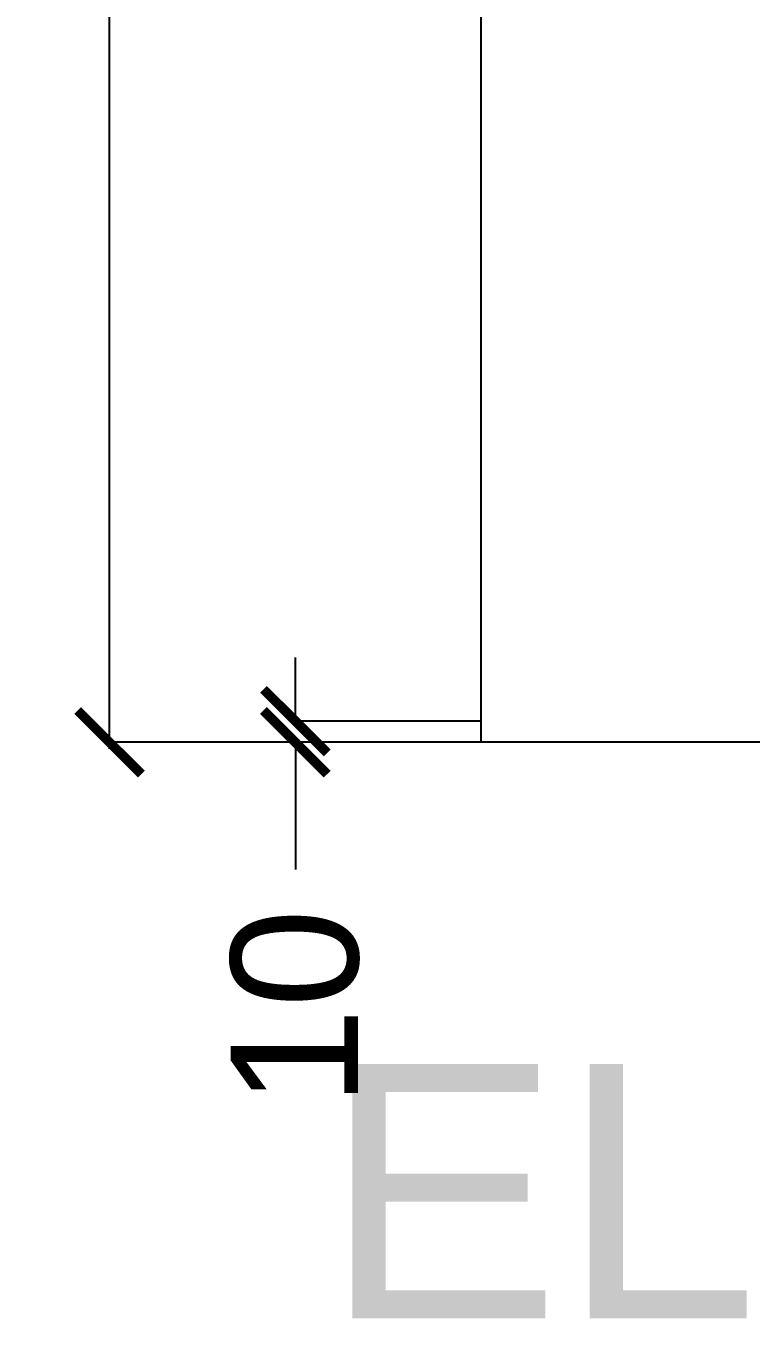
# Model space of a CAD drawing. Header units: millimetres. Extents: x 1464389 to 1998638, y -29162 to 256806.
# Drawn here: x 1956833 to 1957175, y 179030 to 179641 of the extents above; entities that cross this region are included whole.
import ezdxf

# ---------------------------------------------------------------- set-up
doc = ezdxf.new("R2010")
doc.units = ezdxf.units.MM
doc.header["$LTSCALE"] = 15
doc.header["$PDMODE"] = 35
doc.layers.get('0').update_dxf_attribs({"lineweight": 5})
doc.layers.add('dimension', color=1, linetype='Continuous', lineweight=25)
doc.layers.add('NEW WALL', color=5, linetype='Continuous')
doc.layers.add('Text', color=250, linetype='Continuous')
doc.styles.add('ARIAL', font='arial.ttf')
doc.dimstyles.new('SC-25', dxfattribs={"dimtxt": 60, "dimasz": 30, "dimexe": 0, "dimexo": 0, "dimgap": 25, "dimtad": 0, "dimdec": 0, "dimzin": 0, "dimdsep": 46, "dimtxsty": 'ARIAL', "dimblk": 'ARCHTICK', "dimcen": 0.09, "dimdle": 3, "dimclrd": 251, "dimclre": 251, "dimclrt": 1, "dimadec": 0, "dimazin": 0, "dimtfac": 1, "dimtdec": 0, "dimtofl": 0, "dimtmove": 0, "dimatfit": 2, "dimfxl": 100, "dimtolj": 1, "dimtzin": 0, "dimarcsym": 0})

# ---------------------------------------------------------------- blocks, each defined once
blk = doc.blocks.new('_ArchTick')
at = {"color": 0, "linetype": 'ByBlock', "const_width": 0.15}
blk.add_lwpolyline([(-0.5, -0.5), (0.5, 0.5)], dxfattribs=at)
blk = doc.blocks.new('*D2965')
at = {"layer": 'Defpoints', "color": 0, "ltscale": 0.25, "transparency": 16777216}
for p in [(1957047.42, 183168.54), (1956872.42, 179303.54), (1957047.42, 179303.54)]:
    blk.add_point(p, dxfattribs=at)
at = {"layer": 'dimension', "color": 251, "lineweight": -2, "ltscale": 0.25, "transparency": 16777216}
for p, q in [((1956872.42, 183171.54), (1956872.42, 181350.84)), ((1957047.42, 183168.54), (1956872.42, 183168.54)), ((1956872.42, 179300.54), (1956872.42, 181121.25)), ((1957047.42, 179303.54), (1956872.42, 179303.54))]:
    blk.add_line(p, q, dxfattribs=at)
at = {"layer": 'dimension', "color": 251, "lineweight": -2, "ltscale": 0.25, "transparency": 16777216, "xscale": 30, "yscale": 30, "zscale": 30}
for p, rotation in [((1956872.42, 183168.54), 90), ((1956872.42, 179303.54), 270)]:
    blk.add_blockref('_ArchTick', p, dxfattribs=dict(at, rotation=rotation))
at = {"layer": 'dimension', "color": 1, "ltscale": 0.25, "transparency": 16777216, "insert": (1956872.42, 181236.04), "char_height": 60, "attachment_point": 5, "rotation": 90, "style": 'ARIAL'}
blk.add_mtext('\\A1;3865', dxfattribs=at)
blk = doc.blocks.new('*D2964')
at = {"layer": 'Defpoints', "color": 0, "ltscale": 0.25, "transparency": 16777216}
for p in [(1957047.42, 179313.54), (1956959.92, 179303.54), (1957047.42, 179303.54)]:
    blk.add_point(p, dxfattribs=at)
at = {"layer": 'dimension', "color": 251, "lineweight": -2, "ltscale": 0.25, "transparency": 16777216}
for p, q in [((1956959.92, 179313.54), (1956959.92, 179343.54)), ((1957047.42, 179313.54), (1956959.92, 179313.54)), ((1957047.42, 179303.54), (1956959.92, 179303.54)), ((1956959.92, 179303.54), (1956959.92, 179243.54))]:
    blk.add_line(p, q, dxfattribs=at)
at = {"layer": 'dimension', "color": 251, "lineweight": -2, "ltscale": 0.25, "transparency": 16777216, "xscale": 30, "yscale": 30, "zscale": 30}
for p, rotation in [((1956959.92, 179313.54), 270), ((1956959.92, 179303.54), 90)]:
    blk.add_blockref('_ArchTick', p, dxfattribs=dict(at, rotation=rotation))
at = {"layer": 'dimension', "color": 1, "ltscale": 0.25, "transparency": 16777216, "insert": (1956959.92, 179178.49), "char_height": 60, "attachment_point": 5, "rotation": 90, "style": 'ARIAL'}
blk.add_mtext('\\A1;10', dxfattribs=at)

msp = doc.modelspace()

# ---------------------------------------------------------------- linework, layer by layer
at = {"layer": 'NEW WALL', "color": 5}
msp.add_lwpolyline([(1957047.42, 183068.54), (1957197.49, 183068.54), (1957197.49, 179303.54), (1957047.42, 179303.54)], close=True, dxfattribs=at)

# ---------------------------------------------------------------- texts
at = {"layer": 'Text', "color": 9, "ltscale": 0.25, "true_color": 0xc7c8ca, "insert": (1956973.03, 179030.31), "char_height": 120, "width": 2848.5335, "attachment_point": 7, "style": 'ARIAL'}
msp.add_mtext('ELEVATION WALL B', dxfattribs=at)

# ---------------------------------------------------------------- dimensions: what is measured, and where the dimension line sits
at = {"layer": 'dimension', "ltscale": 0.25}
for base, p1, picture, middle in [((1956872.42, 179303.54), (1957047.42, 183168.54), '*D2965', (1956872.42, 181236.04)), ((1956959.92, 179303.54), (1957047.42, 179313.54), '*D2964', (1956959.92, 179178.49))]:
    dim = msp.add_linear_dim(base=base, p1=p1, p2=(1957047.42, 179303.54), angle=90, dimstyle='SC-25', override={"dimfxl": 15}, dxfattribs=at)
    dim.commit()
    dim.dimension.update_dxf_attribs({"geometry": picture, "text_midpoint": middle})

doc.saveas('drawing.dxf')
